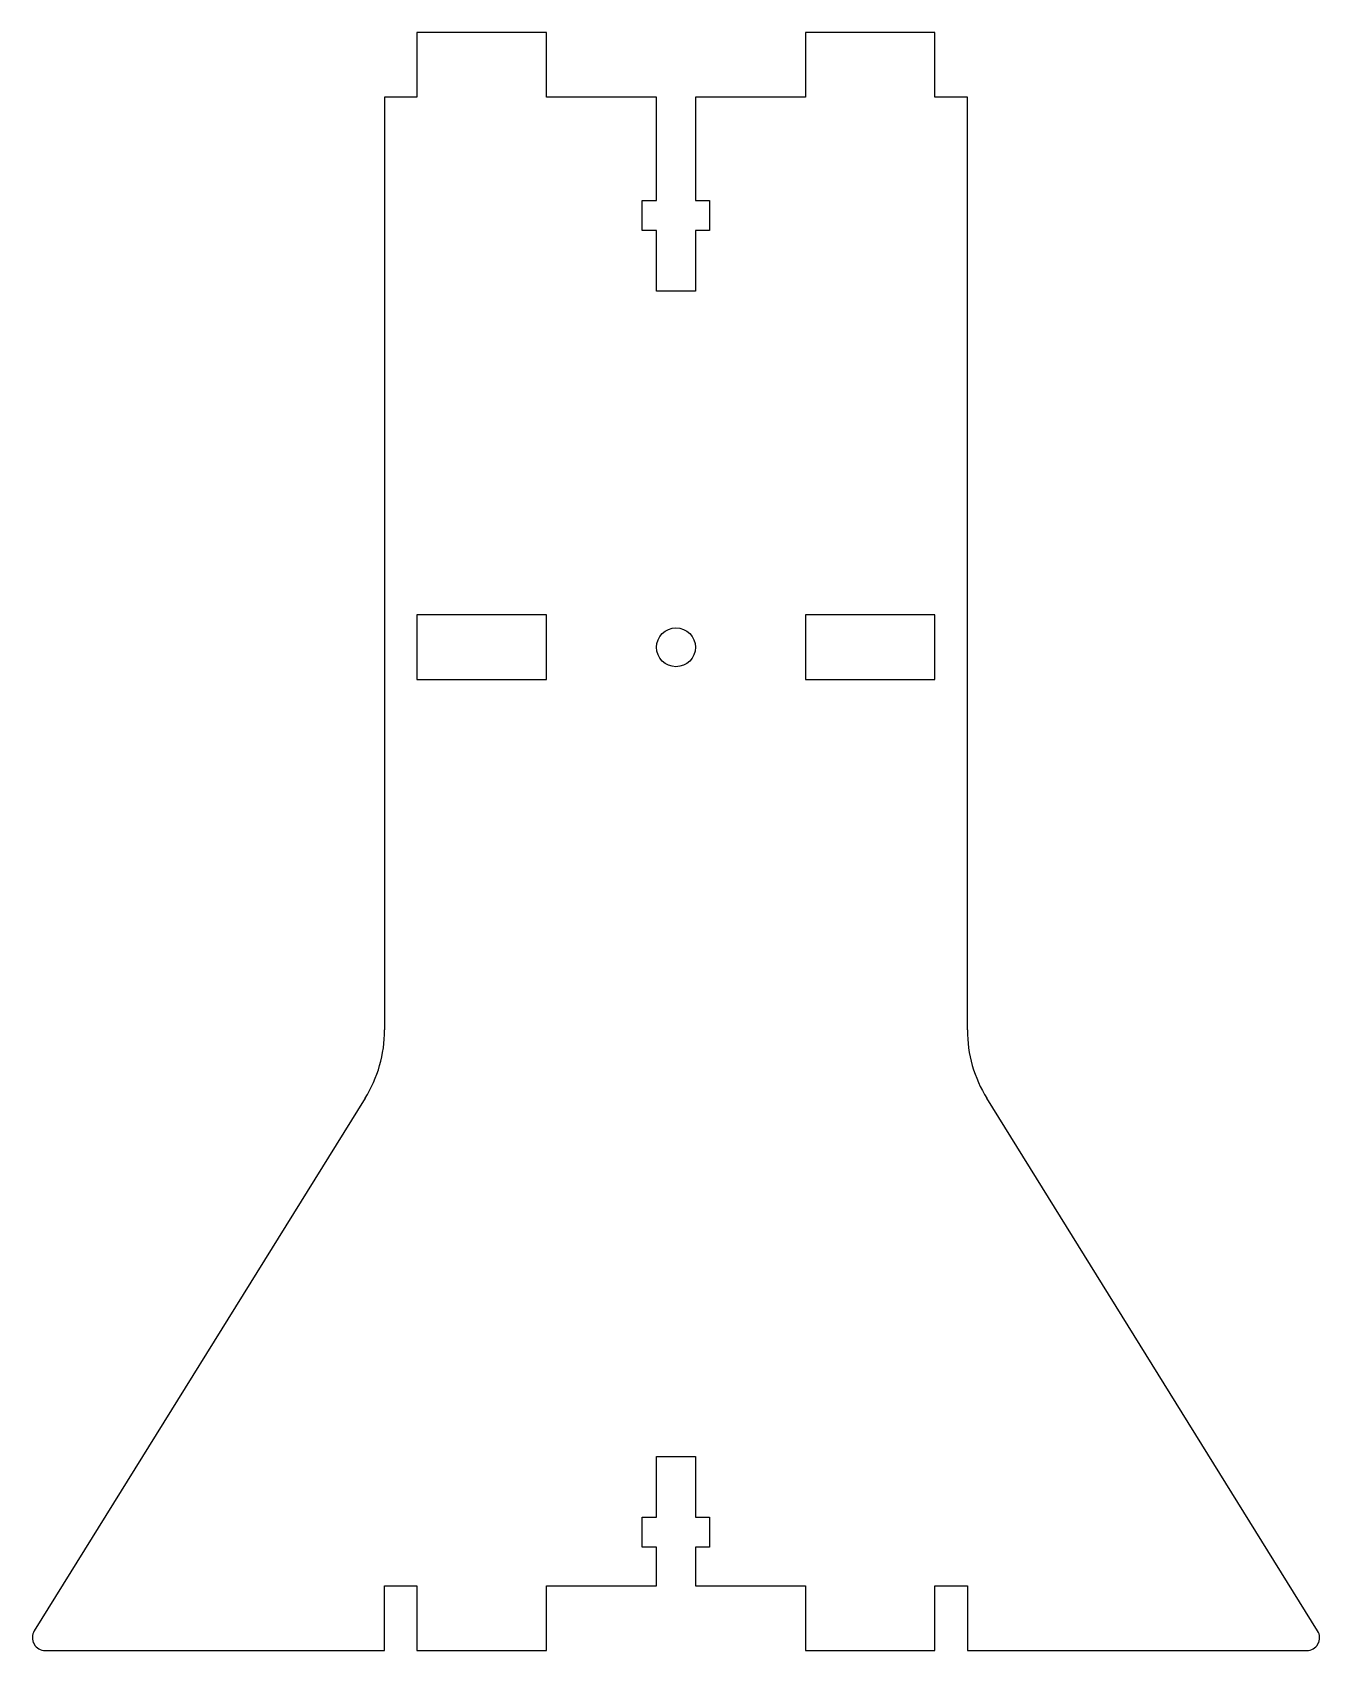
# Model space of a CAD drawing. Header units: millimetres. Extents: x -60 to 40, y -61 to 64.
import ezdxf

# ---------------------------------------------------------------- set-up
doc = ezdxf.new("R2010")
doc.units = ezdxf.units.MM

msp = doc.modelspace()

# ---------------------------------------------------------------- linework, layer by layer
at = {"color": 7, "linetype": 'Continuous', "lineweight": 25}
for p, q in [((-30.02, 63.81), (-30.02, 58.81)), ((-20.02, 63.81), (-30.02, 63.81)), ((-20.02, 58.81), (-20.02, 63.81)), ((-0.02, 63.81), (-0.02, 58.81)), ((9.98, 63.81), (-0.02, 63.81)), ((9.98, 58.81), (9.98, 63.81)), ((-32.52, 58.81), (-32.52, -13.25)), ((-30.02, 58.81), (-32.52, 58.81)), ((-11.52, 58.81), (-20.02, 58.81)), ((-11.52, 50.81), (-11.52, 58.81)), ((-8.52, 58.81), (-8.52, 50.81)), ((-0.02, 58.81), (-8.52, 58.81)), ((12.48, 58.81), (9.98, 58.81)), ((12.48, -13.25), (12.48, 58.81)), ((-12.62, 50.81), (-11.52, 50.81)), ((-12.62, 48.51), (-12.62, 50.81)), ((-8.52, 50.81), (-7.42, 50.81)), ((-7.42, 50.81), (-7.42, 48.51)), ((-11.52, 48.51), (-12.62, 48.51)), ((-11.52, 43.81), (-11.52, 48.51)), ((-8.52, 48.51), (-8.52, 43.81)), ((-7.42, 48.51), (-8.52, 48.51)), ((-8.52, 43.81), (-11.52, 43.81)), ((-20.02, 18.81), (-30.02, 18.81)), ((-30.02, 18.81), (-30.02, 13.81)), ((-20.02, 13.81), (-20.02, 18.81)), ((9.98, 18.81), (-0.02, 18.81)), ((-0.02, 18.81), (-0.02, 13.81)), ((9.98, 13.81), (9.98, 18.81)), ((-30.02, 13.81), (-20.02, 13.81)), ((-0.02, 13.81), (9.98, 13.81)), ((-34.02, -18.53), (-59.57, -59.66)), ((39.53, -59.66), (13.99, -18.53)), ((-11.52, -46.19), (-8.52, -46.19)), ((-11.52, -50.89), (-11.52, -46.19)), ((-8.52, -46.19), (-8.52, -50.89)), ((-12.62, -50.89), (-11.52, -50.89)), ((-12.62, -53.19), (-12.62, -50.89)), ((-8.52, -50.89), (-7.42, -50.89)), ((-7.42, -50.89), (-7.42, -53.19)), ((-11.52, -53.19), (-12.62, -53.19)), ((-11.52, -56.19), (-11.52, -53.19)), ((-8.52, -53.19), (-8.52, -56.19)), ((-7.42, -53.19), (-8.52, -53.19)), ((-32.52, -56.19), (-30.02, -56.19)), ((-32.52, -61.19), (-32.52, -56.19)), ((-30.02, -56.19), (-30.02, -61.19)), ((-20.02, -56.19), (-11.52, -56.19)), ((-20.02, -61.19), (-20.02, -56.19)), ((-8.52, -56.19), (-0.02, -56.19)), ((-0.02, -56.19), (-0.02, -61.19)), ((9.98, -56.19), (12.48, -56.19)), ((9.98, -61.19), (9.98, -56.19)), ((12.48, -56.19), (12.48, -61.19)), ((-58.72, -61.19), (-32.52, -61.19)), ((-30.02, -61.19), (-20.02, -61.19)), ((-0.02, -61.19), (9.98, -61.19)), ((12.48, -61.19), (38.68, -61.19))]:
    msp.add_line(p, q, dxfattribs=at)
msp.add_circle((-10.02, 16.31), 1.5, dxfattribs=at)
for centre, radius, start, end in [((-42.52, -13.25), 10, 328.1592, 0), ((22.48, -13.25), 10, 180, 211.8408), ((-58.72, -60.19), 1, 148.1592, 270), ((38.68, -60.19), 1, 270, 31.8408)]:
    msp.add_arc(centre, radius, start, end, dxfattribs=at)

doc.saveas('drawing.dxf')
